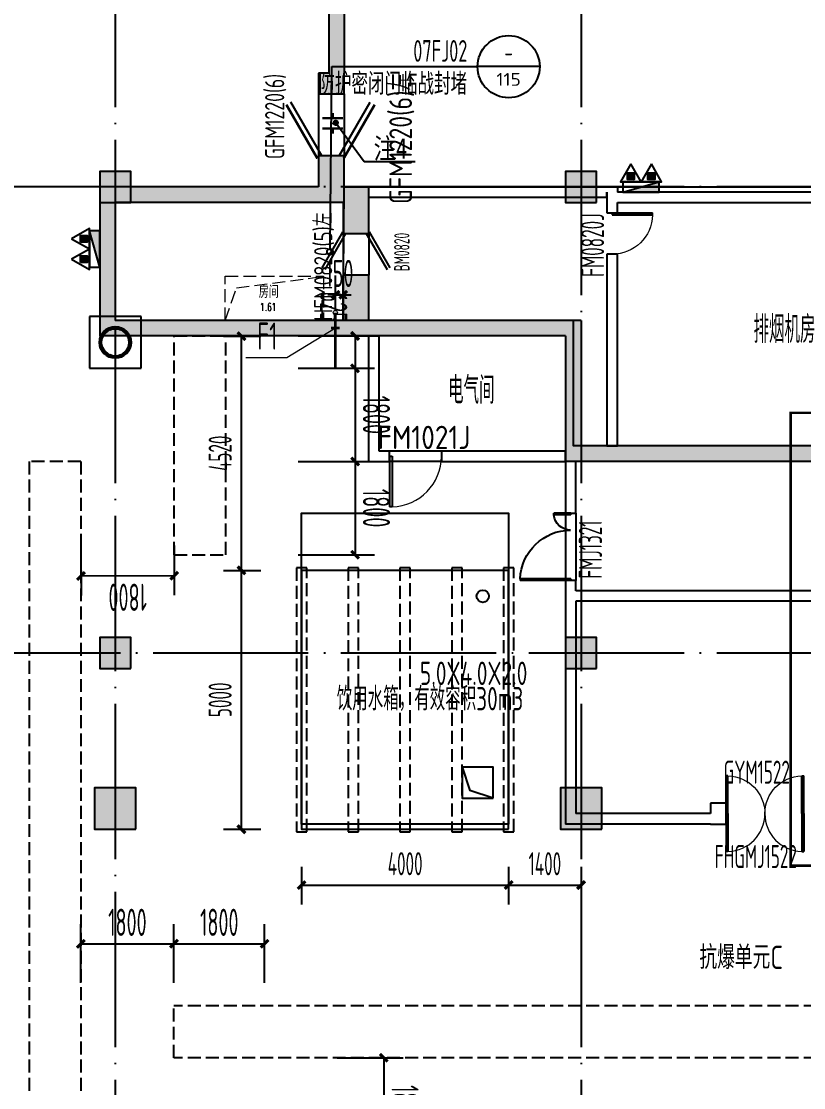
# Model space of a CAD drawing. Extents: x -473190 to 2138458, y -81875 to 2633646.
# Drawn here: x 1080541 to 1095657, y 84552 to 105141 of the extents above; entities that cross this region are included whole.
import ezdxf
from ezdxf.enums import TextEntityAlignment as Align

# ---------------------------------------------------------------- set-up
doc = ezdxf.new("R2010")
doc.units = 0
doc.header["$LTSCALE"] = 1000
for name, pattern in [('CONTINOUS', [0]), ('DASH', [0.35, 0.25, -0.1]), ('DOTE', [2.42, 2, -0.2, 0.02, -0.2])]:
    doc.linetypes.add(name, pattern=pattern)
for name, color, linetype in [('A-COLUMN', 2, 'Continuous'), ('A-ROOM_NAME', 23, 'Continuous'), ('A-WALL', 2, 'Continuous'), ('CASING', 1, 'Continuous'), ('DIM_IDEN', 3, 'Continuous'), ('DOOR_FIRE', 4, 'Continuous'), ('DOOR_FIRE_TEXT', 7, 'Continuous'), ('DOTE', 1, 'DOTE'), ('PUB_DIM', 3, 'Continuous'), ('PUB_HATCH', 8, 'Continuous'), ('PUB_TEXT', 7, 'Continuous'), ('RF-KBGQ', 15, 'Continuous'), ('RF-M', 4, 'Continuous'), ('RF-MBH', 11, 'Continuous'), ('RF-QT', 30, 'Continuous'), ('S-柱', 51, 'Continuous'), ('S-柱-填充', 8, 'Continuous'), ('SPACE', 7, 'Continuous'), ('TEL_LEAD', 3, 'Continuous'), ('TEL_TEXT', 7, 'Continuous'), ('TH_TEXT', 7, 'Continuous'), ('TWT_DASH', 8, 'DASH'), ('TWT_水箱', 7, 'Continuous'), ('W-EQUIP_消火栓', 7, 'Continuous'), ('W-EQUIP_灭火器', 7, 'Continuous'), ('人防电气套管', 6, 'Continuous'), ('图层1', 7, 'Continuous'), ('索引线', 252, 'Continuous')]:
    doc.layers.add(name, color=color, linetype=linetype)
for name, color, linetype, lineweight in [('HOLE', 52, 'Continuous', 15), ('RF-WZ', 110, 'Continuous', 0), ('预留穿墙', 1, 'CONTINOUS', 13)]:
    doc.layers.add(name, color=color, linetype=linetype, lineweight=lineweight)
doc.styles.add('8B2_02', font='tssdeng.shx', dxfattribs={"width": 0.6, "bigfont": 'TSSDCHN.shx'})
doc.styles.add('_TCH_DIM_T3', font='tssdeng.shx', dxfattribs={"width": 0.564706, "bigfont": '@@@tssdchn.shx'})
doc.styles.add('_TCH_SPACE', font='SIMPLEX', dxfattribs={"height": 5, "bigfont": 'GBCBIG'})
doc.styles.add('_TCH_WINDOW', font='tssdeng.shx', dxfattribs={"width": 0.8, "height": 3.5, "bigfont": 'tssdchn.shx'})
doc.styles.get("Standard").update_dxf_attribs({"font": 'gbenor.shx', "bigfont": 'gbcbig.shx'})
doc.styles.add('TYDG_02', font='TSSDENG', dxfattribs={"width": 0.8, "bigfont": 'TSSDCHN'})
doc.styles.add('宋体', font='', dxfattribs={"width": 0.8})
doc.styles.get('宋体').set_extended_font_data('SimSun')
doc.dimstyles.new('_TCH_ARCH&&150', dxfattribs={"dimtxt": 525, "dimasz": 150, "dimexe": 375, "dimexo": 450, "dimgap": 150, "dimtad": 1, "dimdec": 0, "dimzin": 0, "dimdsep": 46, "dimtxsty": '_TCH_DIM_T3', "dimblk": 'ARCHTICK', "dimcen": 0.09, "dimclrt": 7, "dimazin": 2, "dimtfac": 1, "dimtdec": 0, "dimtix": 1, "dimtmove": 2, "dimatfit": 3, "dimfxl": 0, "dimtolj": 1, "dimtzin": 0, "dimarcsym": 0})
doc.dimstyles.new('_TWT_ARCH&&150', dxfattribs={"dimtxt": 446.25, "dimasz": 150, "dimexe": 375, "dimexo": 450, "dimgap": 189.375, "dimtad": 1, "dimdec": 0, "dimzin": 0, "dimdsep": 46, "dimtxsty": '_TCH_DIM_T3', "dimblk": 'ARCHTICK', "dimcen": 0.09, "dimclrt": 7, "dimazin": 2, "dimtfac": 1, "dimtdec": 0, "dimtix": 1, "dimtmove": 2, "dimatfit": 3, "dimfxl": 0, "dimtolj": 1, "dimtzin": 0, "dimarcsym": 0})

# ---------------------------------------------------------------- blocks, each defined once
blk = doc.blocks.new('A$C7EFF042E')
at = {"layer": 'A-COLUMN', "color": 6}
for p, q in [((52250, -47750), (51250, -47750)), ((51250, -47750), (51250, -48750)), ((52250, -48750), (52250, -47750)), ((51250, -48750), (52250, -48750))]:
    blk.add_line(p, q, dxfattribs=at)
at = {"layer": 'S-柱', "color": 6, "lineweight": 35}
blk.add_circle((51750, -48250), 300, dxfattribs=at)
blk.add_circle((51750, -48250), 300, dxfattribs=at)
at = {"layer": 'S-柱-填充', "color": 6, "lineweight": 35}
blk.add_lwpolyline([(51480, -48250, -1), (52020, -48250, -1)], format="xyb", close=True, dxfattribs=at)
blk = doc.blocks.new('A$C031B73C8')
at = {"layer": 'HOLE', "linetype": 'DASH'}
blk.add_lwpolyline([(162675, -60275), (160775, -60275), (160775, -59425), (162675, -59425)], close=True, dxfattribs=at)
blk.add_lwpolyline([(160775, -60275), (160991.9, -59648.4), (162675, -59425)], dxfattribs=at)
at = {"layer": 'SPACE', "style": '_TCH_SPACE'}
blk.add_text('房间', height=241.13, dxfattribs=at).set_placement((161422.4, -59843.5))
at = {"layer": 'SPACE', "style": '_TCH_SPACE', "width": 0.705882}
blk.add_text('1.61', height=148.75, dxfattribs=at).set_placement((161447.8, -60092.9))
blk = doc.blocks.new('$TwtSys$00000434')
for p, q in [((-0.5, 0.5), (-0.5, -0.5)), ((-0.5, -0.5), (0.5, 0.5)), ((0.5, 0.5), (-0.5, 0.5)), ((0.5, -0.5), (0.5, 0.5)), ((-0.5, -0.5), (0.5, -0.5))]:
    blk.add_line(p, q)
blk.add_solid([(0.5, -0.5), (0.5, 0.5), (-0.5, -0.5)])
blk = doc.blocks.new('$TwtSys$00000546')
h = blk.add_hatch()
h.set_pattern_fill('ANSI31', color=256, scale=200, style=0)
h.set_pattern_definition([(45, (-38543.802, -6670.83), (-17.67767, 17.67767), [])])
h.paths.add_polyline_path([(-65, 174), (65, 174), (65, 44), (-65, 44)])
for points in [[(0, 344), (-198, 0), (198, 0)], [(-65, 174), (65, 174), (65, 44), (-65, 44)]]:
    blk.add_lwpolyline(points, close=True)
blk = doc.blocks.new('$DorLib2D$00000192')
at = {"color": 0}
blk.add_line((-0.5, 0.125), (0.366, 0.625), dxfattribs=at)
at = {"color": 0, "const_width": 0.0417}
blk.add_lwpolyline([(-0.542, 0.197), (0.324, 0.697)], dxfattribs=at)
blk = doc.blocks.new('$DorLib2D$00000001')
for p, q in [((0.45, 0.975), (0.5, 0.975)), ((0.45, 0), (0.45, 0.975)), ((0.5, 0), (0.5, 0.975)), ((0.5, 0), (0.45, 0))]:
    blk.add_line(p, q)
at = {"lineweight": 13}
blk.add_arc((0.475, 0), 0.975, 91.4693, 180, dxfattribs=at)
blk = doc.blocks.new('$DorLib2D$00000225')
at = {"color": 0}
for p, q in [((0.475, -0.001), (0.475, 0.752)), ((0.475, 0.752), (0.5, 0.752)), ((0.5, -0.001), (0.5, 0.752)), ((-0.5, 0), (-0.5, 0.252)), ((-0.475, 0.252), (-0.5, 0.252)), ((-0.475, 0), (-0.475, 0.252)), ((-0.475, 0), (-0.5, 0)), ((0.475, -0.001), (0.5, -0.001))]:
    blk.add_line(p, q, dxfattribs=at)
for centre, radius, start, end in [((0.505, -0.002), 0.755, 92.2493, 179.7238), ((-0.501, 0.003), 0.251, 359.7899, 84.0974)]:
    blk.add_arc(centre, radius, start, end, dxfattribs=at)
blk = doc.blocks.new('$DorLib2D$00000002')
for p, q in [((-0.5, 0), (-0.5, 0.4875)), ((-0.475, 0.4875), (-0.5, 0.4875)), ((-0.475, 0), (-0.475, 0.4875)), ((0.475, 0), (0.475, 0.4875)), ((0.475, 0.4875), (0.5, 0.4875)), ((0.5, 0), (0.5, 0.4875)), ((-0.5, 0), (-0.475, 0)), ((0.5, 0), (0.475, 0))]:
    blk.add_line(p, q)
at = {"lineweight": 13}
for centre, start, end in [((-0.4875, 0), 0, 88.53072), ((0.4875, 0), 91.46928, 180)]:
    blk.add_arc(centre, 0.4875, start, end, dxfattribs=at)
blk = doc.blocks.new('$DorLib2D$00000202')
at = {"color": 0}
for p, q in [((-0.5, 0.25), (0.366, 0.75)), ((-0.5, -0.25), (0.366, -0.75)), ((-0.54, -0.319), (0.326, -0.819))]:
    blk.add_line(p, q, dxfattribs=at)
at = {"color": 0, "const_width": 0.05}
blk.add_lwpolyline([(-0.54, 0.319), (0.326, 0.819)], dxfattribs=at)
blk = doc.blocks.new('afasgasg')
at = {"layer": 'PUB_HATCH'}
for points in [[(502673.2, -705885.2), (502373.2, -705885.2), (502373.2, -711560.2), (502673.2, -711560.2)], [(502173.2, -711560.2), (502173.2, -711960.2), (502673.2, -711960.2), (502673.2, -711560.2)], [(502673.2, -713760.2), (502673.2, -713160.2), (502173.2, -713160.2), (502173.2, -713760.2), (502456.5, -713860.2)], [(498248.2, -714060.2), (497948.2, -713760.2), (497948.2, -716635.2), (498248.2, -716335.2)], [(502456.5, -713860.2), (502173.2, -713760.2), (497948.2, -713760.2), (498248.2, -714060.2), (502523.2, -714060.2)], [(502648.2, -714060.2), (503148.2, -713760.2), (502673.2, -713760.2), (502456.5, -713860.2), (502523.2, -714060.2)], [(502648.2, -714060.2), (502648.2, -714660.2), (503148.2, -714660.2), (503148.2, -713760.2)], [(503148.2, -716335.2), (503148.2, -715460.2), (502648.2, -715460.2), (502648.2, -716335.2), (502814.8, -716435.2)], [(502814.8, -716435.2), (502648.2, -716335.2), (498248.2, -716335.2), (497948.2, -716635.2), (502648.2, -716635.2)], [(506948.2, -716635.2), (507248.2, -716335.2), (503148.2, -716335.2), (502814.8, -716435.2), (502648.2, -716635.2)], [(507248.2, -716335.2), (506948.2, -716635.2), (506948.2, -719060.2), (507248.2, -718760.2)], [(511748.2, -719060.2), (512048.2, -718760.2), (507248.2, -718760.2), (506948.2, -719060.2)]]:
    blk.add_hatch(color=256, dxfattribs=at).paths.add_polyline_path(points)
for points in [[(502673.2, -713760.2), (514748.2, -713760.2), (514748.2, -719460.2), (512048.2, -719460.2), (512048.2, -718760.2), (507098.6, -718760.2), (507098.2, -716335.2), (502648.2, -716335.2), (502673.2, -713760.2)], [(501848.2, -726060.2), (501848.2, -720060.2), (505848.2, -720060.2), (505848.2, -726060.2), (501848.2, -726060.2)]]:
    blk.add_lwpolyline(points)
at = {"layer": 'A-WALL'}
for p, q in [((507948.2, -713760.2), (503148.2, -713760.2)), ((507948.2, -713760.2), (507948.2, -713860.2)), ((507748.2, -713960.2), (503148.2, -713960.2)), ((507748.2, -713860.2), (507748.2, -714260.2)), ((507748.2, -713960.2), (507748.2, -713860.2)), ((512448.2, -713860.2), (507948.2, -713860.2)), ((507948.2, -714260.2), (507948.2, -714060.2)), ((507948.2, -714060.2), (512448.2, -714060.2)), ((507748.2, -714260.2), (507948.2, -714260.2)), ((507948.2, -715060.2), (507748.2, -715060.2)), ((507748.2, -715060.2), (507748.2, -718760.2)), ((507948.2, -718760.2), (507948.2, -715060.2)), ((507748.2, -718760.2), (507948.2, -718760.2)), ((506948.2, -719060.2), (506948.2, -720060.2)), ((507148.2, -719060.2), (506948.2, -719060.2)), ((507148.2, -720060.2), (507148.2, -719060.2)), ((506948.2, -720060.2), (507148.2, -720060.2)), ((507148.2, -721360.2), (506948.2, -721360.2)), ((506948.2, -721360.2), (506948.2, -721660.2)), ((507148.2, -721560.2), (507148.2, -721360.2)), ((506948.2, -721660.2), (506948.2, -726060.2)), ((511748.2, -721560.2), (507148.2, -721560.2)), ((507148.2, -721760.2), (507148.2, -725860.2)), ((511748.2, -721760.2), (507148.2, -721760.2)), ((510048.2, -725660.2), (509748.2, -725660.2)), ((509748.2, -725660.2), (509748.2, -725860.2)), ((510048.2, -726060.2), (510048.2, -725660.2)), ((509748.2, -725860.2), (507148.2, -725860.2)), ((509748.2, -726060.2), (506948.2, -726060.2)), ((509748.2, -726060.2), (510048.2, -726060.2))]:
    blk.add_line(p, q, dxfattribs=at)
at = {"layer": 'DOOR_FIRE'}
for p, q in [((506948.2, -720060.2), (506948.2, -721360.2)), ((507148.2, -720060.2), (507148.2, -721360.2))]:
    blk.add_line(p, q, dxfattribs=at)
at = {"layer": 'RF-M'}
for p, q in [((502173.2, -711960.2), (502173.2, -713160.2)), ((502673.2, -711960.2), (502673.2, -713160.2)), ((502648.2, -714660.2), (502648.2, -715460.2)), ((503148.2, -714660.2), (503148.2, -715460.2))]:
    blk.add_line(p, q, dxfattribs=at)
at = {"layer": 'RF-QT'}
for p, q in [((502373.2, -705885.2), (502373.2, -711560.2)), ((502673.2, -705885.2), (502673.2, -711560.2)), ((502373.2, -711560.2), (502173.2, -711560.2)), ((502173.2, -711560.2), (502173.2, -711960.2)), ((502673.2, -711960.2), (502673.2, -711560.2)), ((502173.2, -711960.2), (502673.2, -711960.2)), ((502673.2, -713160.2), (502173.2, -713160.2)), ((502173.2, -713160.2), (502173.2, -713760.2)), ((502673.2, -713760.2), (502673.2, -713160.2)), ((497948.2, -713760.2), (497948.2, -716635.2)), ((502173.2, -713760.2), (497948.2, -713760.2)), ((503148.2, -713760.2), (502673.2, -713760.2)), ((503148.2, -714660.2), (503148.2, -713760.2)), ((498248.2, -714060.2), (498248.2, -716335.2)), ((502523.2, -714060.2), (498248.2, -714060.2)), ((502648.2, -714060.2), (502523.2, -714060.2)), ((502648.2, -714060.2), (502648.2, -714660.2)), ((502648.2, -714660.2), (503148.2, -714660.2)), ((503148.2, -715460.2), (502648.2, -715460.2)), ((502648.2, -715460.2), (502648.2, -716335.2)), ((503148.2, -716335.2), (503148.2, -715460.2)), ((502648.2, -716335.2), (498248.2, -716335.2)), ((507248.2, -716335.2), (503148.2, -716335.2)), ((507248.2, -716335.2), (507248.2, -718760.2)), ((502648.2, -716635.2), (497948.2, -716635.2)), ((506948.2, -716635.2), (502648.2, -716635.2)), ((506948.2, -716635.2), (506948.2, -719060.2)), ((512048.2, -718760.2), (507248.2, -718760.2)), ((511748.2, -719060.2), (506948.2, -719060.2))]:
    blk.add_line(p, q, dxfattribs=at)
at = {"layer": 'DOOR_FIRE'}
ref = blk.add_blockref('$DorLib2D$00000001', (507848.2, -714660.2), dxfattribs=dict(at, xscale=-800, yscale=800, zscale=200, rotation=270))
ref.add_attrib('A', 'FM0820J', (507693.3, -715496.2), dxfattribs={"layer": 'DOOR_FIRE_TEXT', "height": 446.25, "rotation": 90, "style": '_TCH_WINDOW', "width": 0.564706})
ref = blk.add_blockref('$DorLib2D$00000225', (507048.2, -720710.2), dxfattribs=dict(at, xscale=1300, yscale=-1300, zscale=200, rotation=269.9999999999692))
ref.add_attrib('A', 'FMJ1321', (507651.2, -721325.7), dxfattribs={"layer": 'DOOR_FIRE_TEXT', "height": 446.25, "rotation": 90, "style": '_TCH_WINDOW', "width": 0.564706})
ref = blk.add_blockref('$DorLib2D$00000002', (510798.2, -725860.2), dxfattribs=dict(at, xscale=1500, yscale=-1500, zscale=100, rotation=180))
ref.add_attrib('A', 'GYM1522', (510003.1, -725281.6), dxfattribs={"layer": 'DOOR_FIRE_TEXT', "height": 446.25, "style": '_TCH_WINDOW', "width": 0.564706})
ref = blk.add_blockref('$DorLib2D$00000002', (510798.2, -725860.2), dxfattribs=dict(at, xscale=1500, yscale=1500, zscale=400, rotation=180))
ref.add_attrib('A', 'FHGMJ1522', (509828.6, -726911.1), dxfattribs={"layer": 'DOOR_FIRE_TEXT', "height": 446.25, "style": '_TCH_WINDOW', "width": 0.564706})
at = {"layer": 'RF-M'}
ref = blk.add_blockref('$DorLib2D$00000192', (502423.2, -712560.2), dxfattribs=dict(at, xscale=-1200, yscale=1200, zscale=500, rotation=270.0000000000242))
ref.add_attrib('A', 'GFM1220(6)左', (503980.9, -714087.8), dxfattribs={"layer": 'RF-MBH', "height": 437.5, "rotation": 90, "style": '_TCH_WINDOW', "width": 0.8})
at = {"layer": 'RF-M', "xscale": 1200, "yscale": 1200, "zscale": -1200, "rotation": 90}
blk.add_blockref('$DorLib2D$00000192', (502389.9, -712560.2), dxfattribs=at)
at = {"layer": 'RF-M'}
ref = blk.add_blockref('$DorLib2D$00000202', (502898.2, -715060.2), dxfattribs=dict(at, xscale=800, yscale=-800, zscale=500, rotation=270))
ref.add_attrib('A', 'HFM0820(5)左', (502440.4, -716344), dxfattribs={"layer": 'RF-MBH', "height": 350, "rotation": 90, "style": '_TCH_WINDOW', "width": 0.8})
at = {"layer": 'RF-M', "color": 11, "style": '_TCH_WINDOW', "width": 0.564706}
blk.add_text('BM0820', height=297.5, rotation=90, dxfattribs=at).set_placement((503932.8, -715388))
at = {"layer": 'RF-MBH', "style": '_TCH_WINDOW', "width": 0.705882}
blk.add_text('GFM1220(6)', height=371.88, rotation=90, dxfattribs=at).set_placement((501513.9, -713220.2))
blk = doc.blocks.new('_ArchTick')
at = {"color": 0, "linetype": 'ByBlock', "const_width": 0.4}
blk.add_lwpolyline([(-0.5, -0.5), (0.5, 0.5)], dxfattribs=at)
blk = doc.blocks.new('*D5693')
at = {"layer": 'Defpoints', "color": 0, "transparency": 16777216}
for p in [(-248658, -174874), (-247456, -174874), (-247456, -176624)]:
    blk.add_point(p, dxfattribs=at)
at = {"layer": 'PUB_DIM', "color": 0, "lineweight": -2, "transparency": 16777216}
for p, q in [((-247906, -174874), (-249033, -174874)), ((-248658, -176624), (-248658, -174874)), ((-247906, -176624), (-249033, -176624))]:
    blk.add_line(p, q, dxfattribs=at)
at = {"layer": 'PUB_DIM', "color": 0, "lineweight": -2, "transparency": 16777216, "xscale": 150, "yscale": 150, "zscale": 150}
for p, rotation in [((-248658, -174874), 90), ((-248658, -176624), 270)]:
    blk.add_blockref('_ArchTick', p, dxfattribs=dict(at, rotation=rotation))
at = {"layer": 'PUB_DIM', "color": 7, "transparency": 16777216, "insert": (-249071, -175749), "char_height": 525, "attachment_point": 5, "rotation": 90, "style": '_TCH_DIM_T3'}
blk.add_mtext('\\A1;1800', dxfattribs=at)
blk = doc.blocks.new('*D5694')
at = {"layer": 'Defpoints', "color": 0, "transparency": 16777216}
for p in [(-248658, -176624), (-247456, -176624), (-247456, -178424)]:
    blk.add_point(p, dxfattribs=at)
at = {"layer": 'PUB_DIM', "color": 0, "lineweight": -2, "transparency": 16777216}
for p, q in [((-247906, -176624), (-249033, -176624)), ((-248658, -178424), (-248658, -176624)), ((-247906, -178424), (-249033, -178424))]:
    blk.add_line(p, q, dxfattribs=at)
at = {"layer": 'PUB_DIM', "color": 0, "lineweight": -2, "transparency": 16777216, "xscale": 150, "yscale": 150, "zscale": 150}
for p, rotation in [((-248658, -176624), 90), ((-248658, -178424), 270)]:
    blk.add_blockref('_ArchTick', p, dxfattribs=dict(at, rotation=rotation))
at = {"layer": 'PUB_DIM', "color": 7, "transparency": 16777216, "insert": (-249071, -177524), "char_height": 525, "attachment_point": 5, "rotation": 90, "style": '_TCH_DIM_T3'}
blk.add_mtext('\\A1;1800', dxfattribs=at)
blk = doc.blocks.new('*D5695')
at = {"layer": 'Defpoints', "color": 0, "transparency": 16777216}
for p in [(-244656, -172572), (-246456, -173924), (-244656, -173924)]:
    blk.add_point(p, dxfattribs=at)
at = {"layer": 'PUB_DIM', "color": 0, "lineweight": -2, "transparency": 16777216}
for p, q in [((-246456, -173474), (-246456, -172197)), ((-244656, -173474), (-244656, -172197)), ((-246456, -172572), (-244656, -172572))]:
    blk.add_line(p, q, dxfattribs=at)
at = {"layer": 'PUB_DIM', "color": 0, "lineweight": -2, "transparency": 16777216, "xscale": 150, "yscale": 150, "zscale": 150, "rotation": 180}
blk.add_blockref('_ArchTick', (-246456, -172572), dxfattribs=at)
at = {"layer": 'PUB_DIM', "color": 0, "lineweight": -2, "transparency": 16777216, "xscale": 150, "yscale": 150, "zscale": 150}
blk.add_blockref('_ArchTick', (-244656, -172572), dxfattribs=at)
at = {"layer": 'PUB_DIM', "color": 7, "transparency": 16777216, "insert": (-245556, -172160), "char_height": 525, "attachment_point": 5, "style": '_TCH_DIM_T3'}
blk.add_mtext('\\A1;1800', dxfattribs=at)
blk = doc.blocks.new('*D5705')
at = {"layer": 'Defpoints', "color": 0, "transparency": 16777216}
for p in [(-259769, -173125), (-260394, -174672), (-259769, -174672)]:
    blk.add_point(p, dxfattribs=at)
at = {"layer": 'PUB_DIM', "color": 0, "lineweight": -2, "transparency": 16777216}
for p, q in [((-260394, -174222), (-260394, -172750)), ((-259769, -174222), (-259769, -172750)), ((-260394, -173125), (-259769, -173125))]:
    blk.add_line(p, q, dxfattribs=at)
at = {"layer": 'PUB_DIM', "color": 0, "lineweight": -2, "transparency": 16777216, "xscale": 150, "yscale": 150, "zscale": 150, "rotation": 180}
blk.add_blockref('_ArchTick', (-260394, -173125), dxfattribs=at)
at = {"layer": 'PUB_DIM', "color": 0, "lineweight": -2, "transparency": 16777216, "xscale": 150, "yscale": 150, "zscale": 150}
blk.add_blockref('_ArchTick', (-259769, -173125), dxfattribs=at)
at = {"layer": 'PUB_DIM', "color": 7, "transparency": 16777216, "insert": (-260949, -173538), "char_height": 525, "attachment_point": 5, "style": '_TCH_DIM_T3'}
blk.add_mtext('\\A1;625', dxfattribs=at)
blk = doc.blocks.new('*D5706')
at = {"layer": 'Defpoints', "color": 0, "transparency": 16777216}
for p in [(-257969, -173125), (-259769, -174672), (-257969, -174672)]:
    blk.add_point(p, dxfattribs=at)
at = {"layer": 'PUB_DIM', "color": 0, "lineweight": -2, "transparency": 16777216}
for p, q in [((-259769, -174222), (-259769, -172750)), ((-257969, -174222), (-257969, -172750)), ((-259769, -173125), (-257969, -173125))]:
    blk.add_line(p, q, dxfattribs=at)
at = {"layer": 'PUB_DIM', "color": 0, "lineweight": -2, "transparency": 16777216, "xscale": 150, "yscale": 150, "zscale": 150, "rotation": 180}
blk.add_blockref('_ArchTick', (-259769, -173125), dxfattribs=at)
at = {"layer": 'PUB_DIM', "color": 0, "lineweight": -2, "transparency": 16777216, "xscale": 150, "yscale": 150, "zscale": 150}
blk.add_blockref('_ArchTick', (-257969, -173125), dxfattribs=at)
at = {"layer": 'PUB_DIM', "color": 7, "transparency": 16777216, "insert": (-258869, -172713), "char_height": 525, "attachment_point": 5, "style": '_TCH_DIM_T3'}
blk.add_mtext('\\A1;1800', dxfattribs=at)
blk = doc.blocks.new('*D5707')
at = {"layer": 'Defpoints', "color": 0, "transparency": 16777216}
for p in [(-256169, -173125), (-257969, -174672), (-256169, -174672)]:
    blk.add_point(p, dxfattribs=at)
at = {"layer": 'PUB_DIM', "color": 0, "lineweight": -2, "transparency": 16777216}
for p, q in [((-257969, -174222), (-257969, -172750)), ((-256169, -174222), (-256169, -172750)), ((-257969, -173125), (-256169, -173125))]:
    blk.add_line(p, q, dxfattribs=at)
at = {"layer": 'PUB_DIM', "color": 0, "lineweight": -2, "transparency": 16777216, "xscale": 150, "yscale": 150, "zscale": 150, "rotation": 180}
blk.add_blockref('_ArchTick', (-257969, -173125), dxfattribs=at)
at = {"layer": 'PUB_DIM', "color": 0, "lineweight": -2, "transparency": 16777216, "xscale": 150, "yscale": 150, "zscale": 150}
blk.add_blockref('_ArchTick', (-256169, -173125), dxfattribs=at)
at = {"layer": 'PUB_DIM', "color": 7, "transparency": 16777216, "insert": (-257069, -172713), "char_height": 525, "attachment_point": 5, "style": '_TCH_DIM_T3'}
blk.add_mtext('\\A1;1800', dxfattribs=at)
blk = doc.blocks.new('*D5708')
at = {"layer": 'Defpoints', "color": 0, "transparency": 16777216}
for p in [(-256795, -176624), (-256788, -178424), (-255757, -178420)]:
    blk.add_point(p, dxfattribs=at)
at = {"layer": 'PUB_DIM', "color": 0, "lineweight": -2, "transparency": 16777216}
for p, q in [((-256345, -176622), (-255389, -176618)), ((-255764, -176620), (-255757, -178420)), ((-256338, -178422), (-255382, -178418))]:
    blk.add_line(p, q, dxfattribs=at)
at = {"layer": 'PUB_DIM', "color": 0, "lineweight": -2, "transparency": 16777216, "xscale": 150, "yscale": 150, "zscale": 150}
for p, rotation in [((-255764, -176620), 90.23366420311528), ((-255757, -178420), 270.2336642031153)]:
    blk.add_blockref('_ArchTick', p, dxfattribs=dict(at, rotation=rotation))
at = {"layer": 'PUB_DIM', "color": 7, "transparency": 16777216, "insert": (-255348, -177518), "char_height": 525, "attachment_point": 5, "rotation": 270.2337, "style": '_TCH_DIM_T3'}
blk.add_mtext('\\A1;1800', dxfattribs=at)
blk = doc.blocks.new('TG11')
at = {"layer": '人防电气套管', "const_width": 50}
for points in [[(150, 200), (150, 100)], [(350, 100), (-50, 100)], [(350, -100), (-50, -100)], [(150, -100), (150, -200)]]:
    blk.add_lwpolyline(points, dxfattribs=at)
at = {"layer": '人防电气套管'}
blk.add_circle((150, 0), 0.00936, dxfattribs=at)
blk = doc.blocks.new('A$C1A97502D')
at = {"layer": 'TEL_LEAD'}
for p, q in [((-34840, -61761), (-34289, -62506)), ((-34289, -62506), (-33304, -62506))]:
    blk.add_line(p, q, dxfattribs=at)
at = {"layer": 'TEL_LEAD', "const_width": 60}
blk.add_lwpolyline([(-34858, -61736, 1), (-34822, -61785, 1)], format="xyb", close=True, dxfattribs=at)
at = {"layer": '人防电气套管'}
blk.add_blockref('TG11', (-35052, -61771), dxfattribs=at)
at = {"layer": 'TEL_TEXT', "style": '宋体', "width": 0.8}
blk.add_text('注4', height=396.5, dxfattribs=at).set_placement((-34109, -62454))
blk = doc.blocks.new('*D5854')
at = {"layer": 'Defpoints', "color": 0, "transparency": 16777216}
for p in [(-35862, -65100), (-35062, -65100), (-35862, -70100)]:
    blk.add_point(p, dxfattribs=at)
at = {"layer": 'TWT_水箱', "color": 0, "lineweight": -2, "transparency": 16777216}
for p, q in [((-35412, -65100), (-34687, -65100)), ((-35062, -70100), (-35062, -65100)), ((-35412, -70100), (-34687, -70100))]:
    blk.add_line(p, q, dxfattribs=at)
at = {"layer": 'TWT_水箱', "color": 0, "lineweight": -2, "transparency": 16777216, "xscale": 150, "yscale": 150, "zscale": 150}
for p, rotation in [((-35062, -65100), 90), ((-35062, -70100), 270)]:
    blk.add_blockref('_ArchTick', p, dxfattribs=dict(at, rotation=rotation))
at = {"layer": 'TWT_水箱', "color": 7, "transparency": 16777216, "insert": (-35474, -67600), "char_height": 446.2, "attachment_point": 5, "rotation": 90, "style": '_TCH_DIM_T3'}
blk.add_mtext('\\A1;5000', dxfattribs=at)
blk = doc.blocks.new('*D5855')
at = {"layer": 'Defpoints', "color": 0, "transparency": 16777216}
for p in [(-35862, -60580), (-35062, -60580), (-35862, -65100)]:
    blk.add_point(p, dxfattribs=at)
at = {"layer": 'TWT_水箱', "color": 0, "lineweight": -2, "transparency": 16777216}
for p, q in [((-35412, -60580), (-34687, -60580)), ((-35062, -65100), (-35062, -60580)), ((-35412, -65100), (-34687, -65100))]:
    blk.add_line(p, q, dxfattribs=at)
at = {"layer": 'TWT_水箱', "color": 0, "lineweight": -2, "transparency": 16777216, "xscale": 150, "yscale": 150, "zscale": 150}
for p, rotation in [((-35062, -60580), 90), ((-35062, -65100), 270)]:
    blk.add_blockref('_ArchTick', p, dxfattribs=dict(at, rotation=rotation))
at = {"layer": 'TWT_水箱', "color": 7, "transparency": 16777216, "insert": (-35474, -62840), "char_height": 446.2, "attachment_point": 5, "rotation": 90, "style": '_TCH_DIM_T3'}
blk.add_mtext('\\A1;4520', dxfattribs=at)
blk = doc.blocks.new('*D5856')
at = {"layer": 'Defpoints', "color": 0, "transparency": 16777216}
for p in [(-29900, -70377), (-28500, -70377), (-28500, -71177)]:
    blk.add_point(p, dxfattribs=at)
at = {"layer": 'TWT_水箱', "color": 0, "lineweight": -2, "transparency": 16777216}
for p, q in [((-29900, -70827), (-29900, -71552)), ((-28500, -70827), (-28500, -71552)), ((-29900, -71177), (-28500, -71177))]:
    blk.add_line(p, q, dxfattribs=at)
at = {"layer": 'TWT_水箱', "color": 0, "lineweight": -2, "transparency": 16777216, "xscale": 150, "yscale": 150, "zscale": 150, "rotation": 180}
blk.add_blockref('_ArchTick', (-29900, -71177), dxfattribs=at)
at = {"layer": 'TWT_水箱', "color": 0, "lineweight": -2, "transparency": 16777216, "xscale": 150, "yscale": 150, "zscale": 150}
blk.add_blockref('_ArchTick', (-28500, -71177), dxfattribs=at)
at = {"layer": 'TWT_水箱', "color": 7, "transparency": 16777216, "insert": (-29200, -70765), "char_height": 446.2, "attachment_point": 5, "style": '_TCH_DIM_T3'}
blk.add_mtext('\\A1;1400', dxfattribs=at)
blk = doc.blocks.new('*D5857')
at = {"layer": 'Defpoints', "color": 0, "transparency": 16777216}
for p in [(-33900, -70377), (-29900, -70377), (-29900, -71177)]:
    blk.add_point(p, dxfattribs=at)
at = {"layer": 'TWT_水箱', "color": 0, "lineweight": -2, "transparency": 16777216}
for p, q in [((-33900, -70827), (-33900, -71552)), ((-29900, -70827), (-29900, -71552)), ((-33900, -71177), (-29900, -71177))]:
    blk.add_line(p, q, dxfattribs=at)
at = {"layer": 'TWT_水箱', "color": 0, "lineweight": -2, "transparency": 16777216, "xscale": 150, "yscale": 150, "zscale": 150, "rotation": 180}
blk.add_blockref('_ArchTick', (-33900, -71177), dxfattribs=at)
at = {"layer": 'TWT_水箱', "color": 0, "lineweight": -2, "transparency": 16777216, "xscale": 150, "yscale": 150, "zscale": 150}
blk.add_blockref('_ArchTick', (-29900, -71177), dxfattribs=at)
at = {"layer": 'TWT_水箱', "color": 7, "transparency": 16777216, "insert": (-31900, -70765), "char_height": 446.2, "attachment_point": 5, "style": '_TCH_DIM_T3'}
blk.add_mtext('\\A1;4000', dxfattribs=at)
blk = doc.blocks.new('*D5912')
at = {"layer": 'CASING', "color": 0, "lineweight": -2, "transparency": 16777216}
for p, q in [((-33246, -60084), (-33246, -59406)), ((-33096, -60084), (-33096, -59406)), ((-33246, -59781), (-33396, -59781)), ((-33246, -59781), (-33096, -59781)), ((-33096, -59781), (-32946, -59781))]:
    blk.add_line(p, q, dxfattribs=at)
at = {"layer": 'Defpoints', "color": 0, "transparency": 16777216}
for p in [(-33096, -59781), (-33246, -60534), (-33097, -60534)]:
    blk.add_point(p, dxfattribs=at)
at = {"layer": 'CASING', "color": 0, "lineweight": -2, "transparency": 16777216, "xscale": 150, "yscale": 150, "zscale": 150}
for p, rotation in [((-33246, -59781), 359.9974878832032), ((-33096, -59781), 179.9974878832032)]:
    blk.add_blockref('_ArchTick', p, dxfattribs=dict(at, rotation=rotation))
at = {"layer": 'CASING', "color": 7, "transparency": 16777216, "insert": (-33171, -59369), "char_height": 525, "attachment_point": 5, "rotation": 359.9975, "style": '_TCH_DIM_T3'}
blk.add_mtext('\\A1;150', dxfattribs=at)
blk = doc.blocks.new('_FZH')
blk.add_lwpolyline([(-0.5, -0.5), (0.5, -0.5), (0.5, 0.5), (-0.5, 0.5)], close=True)
at = {"layer": 'PUB_HATCH'}
blk.add_solid([(-0.5, -0.5), (0.5, -0.5), (-0.5, 0.5), (0.5, 0.5)], dxfattribs=at)
blk = doc.blocks.new('zsgc')
at = {"layer": 'RF-KBGQ', "color": 15, "linetype": 'DASH'}
for p, q in [((-247456.1, -156157.9), (-247456.1, -176624.2)), ((-246456.1, -156157.9), (-246456.1, -176624.2)), ((-256169, -175622.4), (-260394.5, -175622.4)), ((-260394.5, -176622.4), (-260394.5, -175622.4)), ((-256169, -176622.4), (-256169, -175622.4)), ((-256169, -176622.4), (-260394.5, -176622.4)), ((-246456.1, -176624.2), (-247456.1, -176624.2)), ((-257969.5, -178424.2), (-244656.1, -178424.2)), ((-257969.5, -178424.2), (-257969.5, -179424.2)), ((-257969.5, -179424.2), (-244156.1, -179424.2))]:
    blk.add_line(p, q, dxfattribs=at)
at = {"layer": 'RF-WZ', "style": 'TYDG_02', "width": 0.8}
blk.add_text('抗爆单元C', height=450, rotation=90, dxfattribs=at).set_placement((-248170.2, -166471.5))
at = {"layer": 'PUB_DIM'}
for p1, p2, distance, picture, middle in [((-246456.1, -173924.2), (-244656.1, -173924.2), 1352.1, '*D5695', (-245556.1, -172159.6)), ((-259769, -174672.4), (-257969, -174672.4), 1547.3, '*D5706', (-258869, -172712.6)), ((-257969, -174672.4), (-256169, -174672.4), 1547.3, '*D5707', (-257069, -172712.6)), ((-256794.9, -176624.2), (-256787.5, -178424.2), 1030.7, '*D5708', (-255348, -177518.3)), ((-247456.1, -178424.2), (-247456.1, -176624.2), 1202.3, '*D5694', (-249070.9, -177524.2))]:
    dim = blk.add_aligned_dim(p1=p1, p2=p2, distance=distance, dimstyle='_TCH_ARCH&&150', dxfattribs=at)
    dim.commit()
    dim.dimension.update_dxf_attribs({"geometry": picture, "text_midpoint": middle})
dim = blk.add_linear_dim(base=(-259769, -173125.1), p1=(-260394, -174672.4), p2=(-259769, -174672.4), angle=0, dimstyle='_TCH_ARCH&&150', dxfattribs=at)
dim.commit()
dim.dimension.update_dxf_attribs({"geometry": '*D5705', "text_midpoint": (-260949, -173537.6), "dimtype": 161})
dim = blk.add_aligned_dim(p1=(-247456.1, -176624.2), p2=(-247456.1, -174874.2), distance=1202.3, text='1800', dimstyle='_TCH_ARCH&&150', dxfattribs=at)
dim.commit()
dim.dimension.update_dxf_attribs({"geometry": '*D5693', "text_midpoint": (-249070.9, -175749.2)})
blk = doc.blocks.new('A$C26D95103')
at = {"layer": 'TWT_DASH'}
for points in [[(-33800, -70150), (-33800, -65050), (-34000, -65050), (-34000, -70150)], [(-32800, -70150), (-32800, -65050), (-33000, -65050), (-33000, -70150)], [(-31800, -70150), (-31800, -65050), (-32000, -65050), (-32000, -70150)], [(-30800, -70150), (-30800, -65050), (-31000, -65050), (-31000, -70150)], [(-29800, -70150), (-29800, -65050), (-30000, -65050), (-30000, -70150)]]:
    blk.add_lwpolyline(points, close=True, dxfattribs=at)
at = {"layer": 'TWT_水箱'}
for p in [(-30800, -68900), (-30200, -69500)]:
    blk.add_line(p, (-30650, -69350), dxfattribs=at)
for points in [[(-29900, -70100), (-29900, -65100), (-33900, -65100), (-33900, -70100)], [(-30200, -69500), (-30200, -68900), (-30800, -68900), (-30800, -69500)]]:
    blk.add_lwpolyline(points, close=True, dxfattribs=at)
at = {"layer": 'TWT_水箱', "color": 2, "linetype": 'Continuous'}
blk.add_circle((-30400, -65600), 120, dxfattribs=at)
at = {"layer": 'TWT_水箱', "style": 'TYDG_02', "width": 0.7}
for s, p in [('5.0X4.0X2.0', (-31613.7, -67313.5)), ('饮用水箱，有效容积30m3', (-33221.3, -67803.9))]:
    blk.add_text(s, height=450.002, dxfattribs=at).set_placement(p)
at = {"layer": 'TWT_水箱'}
for p1, p2, picture, middle in [((-35861.6, -65100), (-35861.6, -60580), '*D5855', (-35474.1, -62840)), ((-35861.6, -70100), (-35861.6, -65100), '*D5854', (-35474.1, -67600)), ((-33900, -70377.4), (-29900, -70377.4), '*D5857', (-31900, -70764.9)), ((-29900, -70377.4), (-28500, -70377.4), '*D5856', (-29200, -70764.9))]:
    dim = blk.add_aligned_dim(p1=p1, p2=p2, distance=-800, dimstyle='_TWT_ARCH&&150', dxfattribs=at)
    dim.commit()
    dim.dimension.update_dxf_attribs({"geometry": picture, "text_midpoint": middle})
blk = doc.blocks.new('A$C77B03727')
at = {"layer": '预留穿墙'}
for p, q in [((-33250, -60425), (-34185, -60999.2)), ((-33250, -60425), (-34185, -60999.2)), ((-34185, -60999.2), (-34982.7, -60999.2))]:
    blk.add_line(p, q, dxfattribs=at)
at = {"layer": '预留穿墙', "const_width": 50}
for points in [[(-33249.9, -60125), (-33249.9, -61199.8)], [(-33333.3, -60425), (-33166.6, -60425)]]:
    blk.add_lwpolyline(points, dxfattribs=at)
at = {"layer": '预留穿墙'}
blk.add_circle((-33249.9, -60125), 41.2, dxfattribs=at)
at = {"layer": 'TH_TEXT', "style": 'TYDG_02', "width": 0.64}
blk.add_text('F1', height=525, dxfattribs=at).set_placement((-34758.3, -60841.7))
at = {"layer": 'CASING'}
dim = blk.add_aligned_dim(p1=(-33246.5, -60533.9), p2=(-33096.5, -60534), distance=752.7, dimstyle='_TCH_ARCH&&150', dxfattribs=at)
dim.commit()
dim.dimension.update_dxf_attribs({"geometry": '*D5912', "text_midpoint": (-33171.4, -59368.8)})

msp = doc.modelspace()

# ---------------------------------------------------------------- linework, layer by layer
at = {"layer": 'DOTE', "color": 16, "linetype": 'DOTE', "ltscale": 1.5}
for p, q in [((1082356.7, 171823.5), (1082356.7, -58315.4)), ((1091356.7, 171823.5), (1091356.7, -58315.4)), ((1158685.6, 101942.4), (1017947.4, 101942.4)), ((1158685.6, 92942.4), (1029856.7, 92942.4))]:
    msp.add_line(p, q, dxfattribs=at)
at = {"layer": '图层1', "color": 6, "linetype": 'DASH', "const_width": 50}
msp.add_lwpolyline([(1095403, 97581.1), (1105574.4, 97581.1), (1105574.4, 88838.9), (1095403, 88838.9)], close=True, dxfattribs=at)

# ---------------------------------------------------------------- block references
for name, p in [('A$C1A97502D', (1121456.7, 164942.4)), ('A$C031B73C8', (923706.7, 159642.4))]:
    msp.add_blockref(name, p)
at = {"rotation": 270}
msp.add_blockref('zsgc', (1260114.7, -161327.1), dxfattribs=at)
at = {"layer": 'RF-QT'}
msp.add_blockref('A$C7EFF042E', (1030606.7, 147192.4), dxfattribs=at)
at = {"layer": 'W-EQUIP_消火栓', "xscale": 700, "yscale": 200, "zscale": 700}
msp.add_blockref('$TwtSys$00000434', (1092515.2, 101942.4), dxfattribs=at)
at = {"layer": 'W-EQUIP_消火栓', "xscale": 700, "yscale": 200, "zscale": 700, "rotation": 89.99999499104514}
msp.add_blockref('$TwtSys$00000434', (1081956.7, 100745.1), dxfattribs=at)
at = {"layer": 'W-EQUIP_灭火器'}
for p in [(1092316.8, 102042.4), (1092713.6, 102042.4)]:
    msp.add_blockref('$TwtSys$00000546', p, dxfattribs=at)
at = {"layer": 'W-EQUIP_灭火器', "rotation": 89.99999499104514}
for p in [(1081856.7, 100943.5), (1081856.7, 100546.8)]:
    msp.add_blockref('$TwtSys$00000546', p, dxfattribs=at)
at = {"layer": '索引线'}
msp.add_blockref('afasgasg', (584108.5, 815702.6), dxfattribs=at)

# ---------------------------------------------------------------- next in the draw order: block references
msp.add_blockref('A$C26D95103', (1119856.7, 159640.6))

# ---------------------------------------------------------------- next in the draw order: linework, layer by layer
at = {"layer": 'A-COLUMN'}
for p, q in [((1082856.7, 99442.4), (1081856.7, 99442.4)), ((1081856.7, 99442.4), (1081856.7, 98442.4)), ((1082856.7, 98442.4), (1082856.7, 99442.4)), ((1081856.7, 98442.4), (1082856.7, 98442.4))]:
    msp.add_line(p, q, dxfattribs=at)
at = {"layer": 'A-WALL'}
for p, q in [((1087256.7, 96642.4), (1087256.7, 99067.4)), ((1087256.7, 99067.4), (1087456.7, 99067.4)), ((1087456.7, 96842.4), (1087456.7, 99067.4)), ((1087656.7, 96842.4), (1087456.7, 96842.4)), ((1087656.7, 96642.4), (1087656.7, 96842.4)), ((1091056.7, 96842.4), (1088656.7, 96842.4)), ((1088656.7, 96842.4), (1088656.7, 96642.4)), ((1091056.7, 96642.4), (1091056.7, 96842.4)), ((1087256.7, 96642.4), (1087656.7, 96642.4)), ((1088656.7, 96642.4), (1091056.7, 96642.4))]:
    msp.add_line(p, q, dxfattribs=at)
at = {"layer": 'DIM_IDEN'}
for p, q in [((1086507.3, 100748.7), (1086538.7, 104265.7)), ((1086538.7, 104265.7), (1089356.2, 104265.7)), ((1090556.2, 104265.7), (1089356.2, 104265.7))]:
    msp.add_line(p, q, dxfattribs=at)
for centre, radius in [((1089956.2, 104265.7), 600), ((1086506.7, 100690.4), 58.2)]:
    msp.add_circle(centre, radius, dxfattribs=at)
at = {"layer": 'RF-M'}
for p, q in [((1088656.7, 96842.4), (1087656.7, 96842.4)), ((1088656.7, 96642.4), (1087656.7, 96642.4))]:
    msp.add_line(p, q, dxfattribs=at)

# ---------------------------------------------------------------- next in the draw order: block references
msp.add_blockref('A$C77B03727', (1119858.5, 159642.4))
at = {"layer": 'A-COLUMN', "rotation": 90}
for p, xscale, yscale, zscale in [((1082356.7, 101942.4), 600, 600, 600), ((1091356.7, 101942.4), 600, 600, 600), ((1082356.7, 92942.4), 600, 600, 600), ((1091356.7, 92942.4), 600, 600, 600), ((1082356.7, 89942.4), 800, 800, 800), ((1091356.7, 89942.4), 800, 800, 800)]:
    msp.add_blockref('_FZH', p, dxfattribs=dict(at, xscale=xscale, yscale=yscale, zscale=zscale))
at = {"layer": 'RF-M'}
ref = msp.add_blockref('$DorLib2D$00000001', (1088156.7, 96742.4), dxfattribs=dict(at, xscale=1000, yscale=1000, zscale=200, rotation=180))
ref.add_attrib('A', 'FM1021J', (1087426.8, 96881.9), dxfattribs={"layer": 'RF-MBH', "height": 450})

# ---------------------------------------------------------------- next in the draw order: texts
at = {"layer": 'A-ROOM_NAME', "style": '8B2_02', "width": 0.6}
msp.add_text('排烟机房', height=525, dxfattribs=at).set_placement((1094687.2, 98929.8))
at = {"layer": 'PUB_TEXT', "style": 'TYDG_02'}
for s, width, p in [('07FJ02', 0.64, (1088113.7, 104359.4)), ('防护密闭门临战封堵', 0.8, (1086280.3, 103723))]:
    msp.add_text(s, height=420, dxfattribs=dict(at, width=width)).set_placement(p)
for s, height, width, p, p2 in [('-', 318.1, 0.962963, (1089871.4, 104376.1), (1090041, 104376.1)), ('115', 247.42, 1.238095, (1089720.6, 103896.6), (1090191.9, 103896.6))]:
    msp.add_text(s, height=height, dxfattribs=dict(at, width=width)).set_placement(p, p2, align=Align.FIT)
at = {"layer": 'RF-WZ', "style": '8B2_02', "width": 0.6}
msp.add_text('电气间', height=525, dxfattribs=at).set_placement((1088786.1, 97756.3))

doc.saveas('drawing.dxf')
